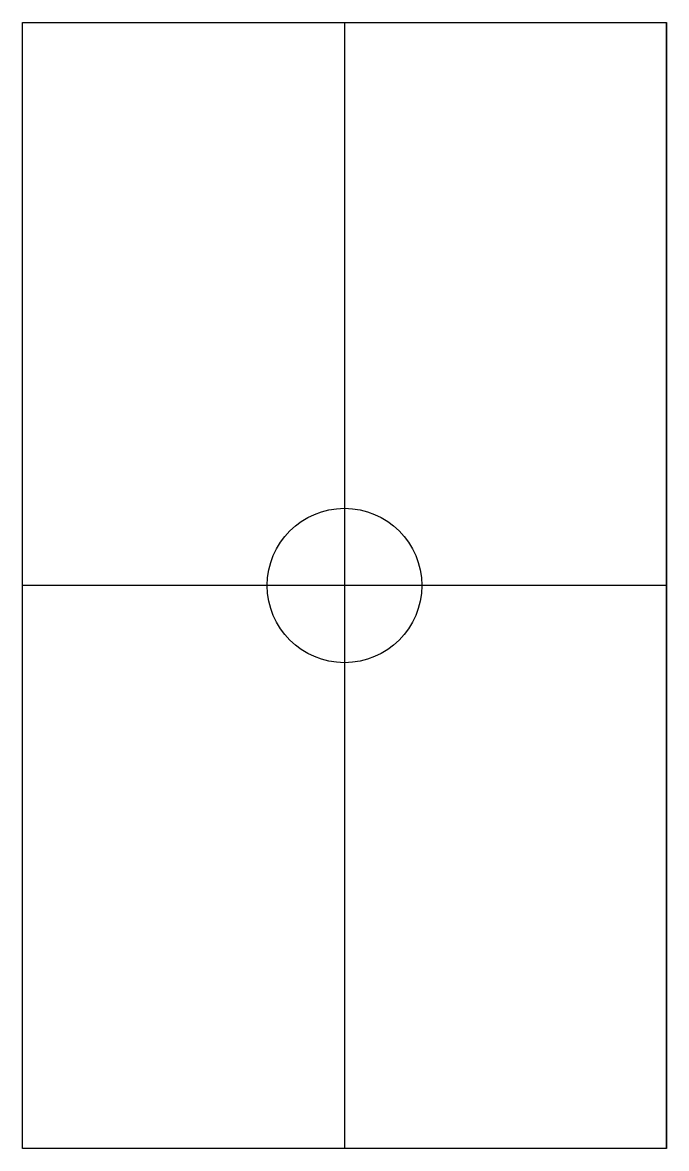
# Model space of a CAD drawing. Header units: millimetres. Extents: x -58 to -38, y 0 to 35.
import ezdxf

# ---------------------------------------------------------------- set-up
doc = ezdxf.new("R2010")
doc.units = ezdxf.units.MM
doc.layers.get('0').update_dxf_attribs({"linetype": 'CONTINUOUS'})

msp = doc.modelspace()

# ---------------------------------------------------------------- linework, layer by layer
for p, q in [((-48, 35), (-48, 0)), ((-38, 0), (-38, 35)), ((-38, 17.5), (-58, 17.5))]:
    msp.add_line(p, q)
msp.add_lwpolyline([(-58, 0), (-58, 35), (-38, 35), (-38, 0)], close=True)
msp.add_circle((-48, 17.5), 2.4)

doc.saveas('drawing.dxf')
